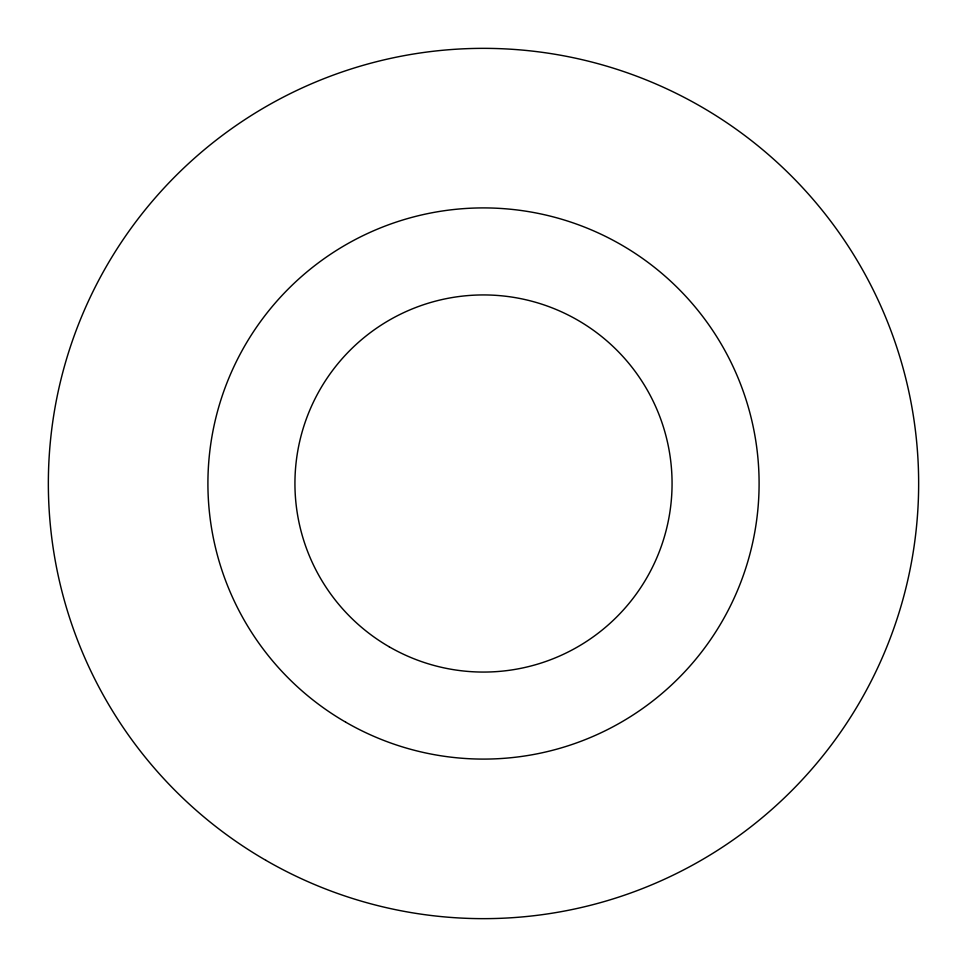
<?xml version="1.0" encoding="UTF-8"?>
<svg xmlns="http://www.w3.org/2000/svg" width="967" height="967" viewBox="0 0 967 967"><rect width="100%" height="100%" fill="white"/><g stroke="black" fill="none" stroke-linecap="round" stroke-linejoin="round"><path stroke-width="1.45" d="M389.217 646.802A188.565 188.565 0 0 0 672.065 483.5A188.565 188.565 0 0 0 389.217 320.198A188.565 188.565 0 0 0 389.217 646.802M265.925 860.352A435.15 435.15 0 0 0 918.65 483.5A435.15 435.15 0 0 0 265.925 106.648A435.15 435.15 0 0 0 265.925 860.352M345.702 722.168A275.595 275.595 0 0 0 759.095 483.5A275.595 275.595 0 0 0 345.702 244.832A275.595 275.595 0 0 0 345.702 722.168"/></g></svg>
